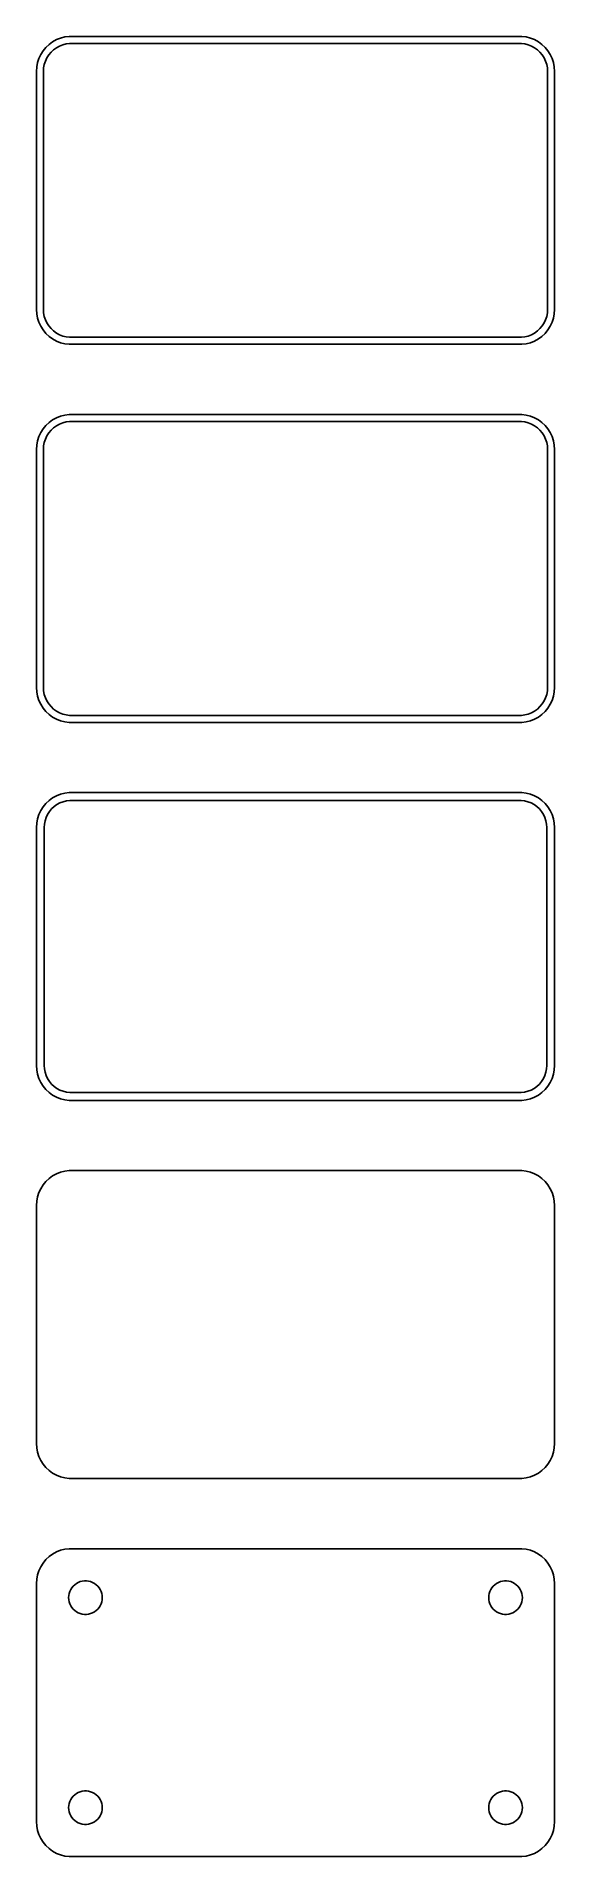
# Model space of a CAD drawing. Header units: metres. Extents: x -37 to 37, y 194 to 454.
import ezdxf

# ---------------------------------------------------------------- set-up
doc = ezdxf.new("R2010")
doc.units = ezdxf.units.M

msp = doc.modelspace()

# ---------------------------------------------------------------- linework, layer by layer
for p, q in [((-35.6448, 452.423), (-36.0451, 451.939)), ((-35.1871, 452.853), (-35.6448, 452.423)), ((-34.6791, 453.222), (-35.1871, 452.853)), ((-34.1289, 453.524), (-34.6791, 453.222)), ((-34.5497, 452.082), (-34.1433, 452.377)), ((-34.1433, 452.377), (-33.7031, 452.619)), ((-33.5451, 453.755), (-34.1289, 453.524)), ((-33.7031, 452.619), (-33.2361, 452.804)), ((-32.9369, 453.911), (-33.5451, 453.755)), ((-33.2361, 452.804), (-32.7495, 452.929)), ((-32.3139, 453.99), (-32.9369, 453.911)), ((-32.7495, 452.929), (-32.2512, 452.992)), ((32.3139, 453.99), (-32.3139, 453.99)), ((-32.2512, 452.992), (32.2512, 452.992)), ((32.2512, 452.992), (32.7495, 452.929)), ((32.9369, 453.911), (32.3139, 453.99)), ((32.7495, 452.929), (33.2361, 452.804)), ((33.5451, 453.755), (32.9369, 453.911)), ((33.2361, 452.804), (33.7031, 452.619)), ((34.1289, 453.524), (33.5451, 453.755)), ((33.7031, 452.619), (34.1433, 452.377)), ((34.6791, 453.222), (34.1289, 453.524)), ((34.1433, 452.377), (34.5497, 452.082)), ((35.1871, 452.853), (34.6791, 453.222)), ((35.6448, 452.423), (35.1871, 452.853)), ((36.0451, 451.939), (35.6448, 452.423)), ((-36.8429, 450.243), (-36.9606, 449.627)), ((-36.6489, 450.841), (-36.8429, 450.243)), ((-36.3815, 451.409), (-36.6489, 450.841)), ((-36.0451, 451.939), (-36.3815, 451.409)), ((-35.9685, 449.501), (-35.8743, 449.995)), ((-35.8743, 449.995), (-35.7191, 450.472)), ((-35.7191, 450.472), (-35.5052, 450.927)), ((-35.5052, 450.927), (-35.2361, 451.351)), ((-35.2361, 451.351), (-34.9159, 451.738)), ((-34.9159, 451.738), (-34.5497, 452.082)), ((34.5497, 452.082), (34.9159, 451.738)), ((34.9159, 451.738), (35.2361, 451.351)), ((35.2361, 451.351), (35.5052, 450.927)), ((35.5052, 450.927), (35.7191, 450.472)), ((35.7191, 450.472), (35.8743, 449.995)), ((35.8743, 449.995), (35.9685, 449.501)), ((36.3815, 451.409), (36.0451, 451.939)), ((36.6489, 450.841), (36.3815, 451.409)), ((36.8429, 450.243), (36.6489, 450.841)), ((36.9606, 449.627), (36.8429, 450.243)), ((-36.9606, 449.627), (-37, 449)), ((-37, 449), (-37, 415)), ((-36, 449), (-35.9685, 449.501)), ((-36, 415), (-36, 449)), ((35.9685, 449.501), (36, 449)), ((36, 449), (36, 415)), ((37, 449), (36.9606, 449.627)), ((37, 415), (37, 449)), ((-37, 415), (-36.9606, 414.373)), ((-36.9606, 414.373), (-36.8429, 413.757)), ((-36.8429, 413.757), (-36.6489, 413.159)), ((-35.9685, 414.499), (-36, 415)), ((-35.8743, 414.005), (-35.9685, 414.499)), ((-35.7191, 413.528), (-35.8743, 414.005)), ((-35.5052, 413.073), (-35.7191, 413.528)), ((35.7191, 413.528), (35.5052, 413.073)), ((35.8743, 414.005), (35.7191, 413.528)), ((35.9685, 414.499), (35.8743, 414.005)), ((36, 415), (35.9685, 414.499)), ((36.6489, 413.159), (36.8429, 413.757)), ((36.8429, 413.757), (36.9606, 414.373)), ((36.9606, 414.373), (37, 415)), ((-36.6489, 413.159), (-36.3815, 412.591)), ((-36.3815, 412.591), (-36.0451, 412.061)), ((-36.0451, 412.061), (-35.6448, 411.577)), ((-35.6448, 411.577), (-35.1871, 411.147)), ((-35.2361, 412.649), (-35.5052, 413.073)), ((-34.9159, 412.262), (-35.2361, 412.649)), ((-35.1871, 411.147), (-34.6791, 410.778)), ((-34.5497, 411.918), (-34.9159, 412.262)), ((-34.6791, 410.778), (-34.1289, 410.476)), ((-34.1433, 411.623), (-34.5497, 411.918)), ((-33.7031, 411.381), (-34.1433, 411.623)), ((-33.2361, 411.196), (-33.7031, 411.381)), ((-32.7495, 411.071), (-33.2361, 411.196)), ((-32.2512, 411.008), (-32.7495, 411.071)), ((32.2512, 411.008), (-32.2512, 411.008)), ((32.7495, 411.071), (32.2512, 411.008)), ((33.2361, 411.196), (32.7495, 411.071)), ((33.7031, 411.381), (33.2361, 411.196)), ((34.1433, 411.623), (33.7031, 411.381)), ((34.1289, 410.476), (34.6791, 410.778)), ((34.5497, 411.918), (34.1433, 411.623)), ((34.9159, 412.262), (34.5497, 411.918)), ((34.6791, 410.778), (35.1871, 411.147)), ((35.2361, 412.649), (34.9159, 412.262)), ((35.1871, 411.147), (35.6448, 411.577)), ((35.5052, 413.073), (35.2361, 412.649)), ((35.6448, 411.577), (36.0451, 412.061)), ((36.0451, 412.061), (36.3815, 412.591)), ((36.3815, 412.591), (36.6489, 413.159)), ((-34.1289, 410.476), (-33.5451, 410.245)), ((-33.5451, 410.245), (-32.9369, 410.089)), ((-32.9369, 410.089), (-32.3139, 410.01)), ((-32.3139, 410.01), (32.3139, 410.01)), ((32.3139, 410.01), (32.9369, 410.089)), ((32.9369, 410.089), (33.5451, 410.245)), ((33.5451, 410.245), (34.1289, 410.476)), ((-36.0451, 397.939), (-36.3815, 397.409)), ((-35.6448, 398.423), (-36.0451, 397.939)), ((-35.1871, 398.853), (-35.6448, 398.423)), ((-34.6791, 399.222), (-35.1871, 398.853)), ((-34.9159, 397.738), (-34.5497, 398.082)), ((-34.1289, 399.524), (-34.6791, 399.222)), ((-34.5497, 398.082), (-34.1433, 398.377)), ((-34.1433, 398.377), (-33.7031, 398.619)), ((-33.5451, 399.755), (-34.1289, 399.524)), ((-33.7031, 398.619), (-33.2361, 398.804)), ((-32.9369, 399.911), (-33.5451, 399.755)), ((-33.2361, 398.804), (-32.7495, 398.929)), ((-32.3139, 399.99), (-32.9369, 399.911)), ((-32.7495, 398.929), (-32.2512, 398.992)), ((32.3139, 399.99), (-32.3139, 399.99)), ((-32.2512, 398.992), (32.2512, 398.992)), ((32.2512, 398.992), (32.7495, 398.929)), ((32.9369, 399.911), (32.3139, 399.99)), ((32.7495, 398.929), (33.2361, 398.804)), ((33.5451, 399.755), (32.9369, 399.911)), ((33.2361, 398.804), (33.7031, 398.619)), ((34.1289, 399.524), (33.5451, 399.755)), ((33.7031, 398.619), (34.1433, 398.377)), ((34.6791, 399.222), (34.1289, 399.524)), ((34.1433, 398.377), (34.5497, 398.082)), ((34.5497, 398.082), (34.9159, 397.738)), ((35.1871, 398.853), (34.6791, 399.222)), ((35.6448, 398.423), (35.1871, 398.853)), ((36.0451, 397.939), (35.6448, 398.423)), ((36.3815, 397.409), (36.0451, 397.939)), ((-36.9606, 395.627), (-37, 395)), ((-36.8429, 396.243), (-36.9606, 395.627)), ((-36.6489, 396.841), (-36.8429, 396.243)), ((-36.3815, 397.409), (-36.6489, 396.841)), ((-36, 395), (-35.9685, 395.501)), ((-35.9685, 395.501), (-35.8743, 395.995)), ((-35.8743, 395.995), (-35.7191, 396.472)), ((-35.7191, 396.472), (-35.5052, 396.927)), ((-35.5052, 396.927), (-35.2361, 397.351)), ((-35.2361, 397.351), (-34.9159, 397.738)), ((34.9159, 397.738), (35.2361, 397.351)), ((35.2361, 397.351), (35.5052, 396.927)), ((35.5052, 396.927), (35.7191, 396.472)), ((35.7191, 396.472), (35.8743, 395.995)), ((35.8743, 395.995), (35.9685, 395.501)), ((35.9685, 395.501), (36, 395)), ((36.6489, 396.841), (36.3815, 397.409)), ((36.8429, 396.243), (36.6489, 396.841)), ((36.9606, 395.627), (36.8429, 396.243)), ((37, 395), (36.9606, 395.627)), ((-37, 395), (-37, 361)), ((-36, 361), (-36, 395)), ((36, 395), (36, 361)), ((37, 361), (37, 395)), ((-37, 361), (-36.9606, 360.373)), ((-36.9606, 360.373), (-36.8429, 359.757)), ((-36.8429, 359.757), (-36.6489, 359.159)), ((-36.6489, 359.159), (-36.3815, 358.591)), ((-35.9685, 360.499), (-36, 361)), ((-35.8743, 360.005), (-35.9685, 360.499)), ((-35.7191, 359.528), (-35.8743, 360.005)), ((-35.5052, 359.073), (-35.7191, 359.528)), ((-35.2361, 358.649), (-35.5052, 359.073)), ((35.5052, 359.073), (35.2361, 358.649)), ((35.7191, 359.528), (35.5052, 359.073)), ((35.8743, 360.005), (35.7191, 359.528)), ((35.9685, 360.499), (35.8743, 360.005)), ((36, 361), (35.9685, 360.499)), ((36.3815, 358.591), (36.6489, 359.159)), ((36.6489, 359.159), (36.8429, 359.757)), ((36.8429, 359.757), (36.9606, 360.373)), ((36.9606, 360.373), (37, 361)), ((-36.3815, 358.591), (-36.0451, 358.061)), ((-36.0451, 358.061), (-35.6448, 357.577)), ((-35.6448, 357.577), (-35.1871, 357.147)), ((-34.9159, 358.262), (-35.2361, 358.649)), ((-35.1871, 357.147), (-34.6791, 356.778)), ((-34.5497, 357.918), (-34.9159, 358.262)), ((-34.6791, 356.778), (-34.1289, 356.476)), ((-34.1433, 357.623), (-34.5497, 357.918)), ((-33.7031, 357.381), (-34.1433, 357.623)), ((-34.1289, 356.476), (-33.5451, 356.245)), ((-33.2361, 357.196), (-33.7031, 357.381)), ((-33.5451, 356.245), (-32.9369, 356.089)), ((-32.7495, 357.071), (-33.2361, 357.196)), ((-32.2512, 357.008), (-32.7495, 357.071)), ((32.2512, 357.008), (-32.2512, 357.008)), ((32.7495, 357.071), (32.2512, 357.008)), ((33.2361, 357.196), (32.7495, 357.071)), ((32.9369, 356.089), (33.5451, 356.245)), ((33.7031, 357.381), (33.2361, 357.196)), ((33.5451, 356.245), (34.1289, 356.476)), ((34.1433, 357.623), (33.7031, 357.381)), ((34.1289, 356.476), (34.6791, 356.778)), ((34.5497, 357.918), (34.1433, 357.623)), ((34.9159, 358.262), (34.5497, 357.918)), ((34.6791, 356.778), (35.1871, 357.147)), ((35.2361, 358.649), (34.9159, 358.262)), ((35.1871, 357.147), (35.6448, 357.577)), ((35.6448, 357.577), (36.0451, 358.061)), ((36.0451, 358.061), (36.3815, 358.591)), ((-32.9369, 356.089), (-32.3139, 356.01)), ((-32.3139, 356.01), (32.3139, 356.01)), ((32.3139, 356.01), (32.9369, 356.089)), ((-32.9369, 345.911), (-33.5451, 345.755)), ((-32.3139, 345.99), (-32.9369, 345.911)), ((32.3139, 345.99), (-32.3139, 345.99)), ((32.9369, 345.911), (32.3139, 345.99)), ((33.5451, 345.755), (32.9369, 345.911)), ((-36.3815, 343.409), (-36.6489, 342.841)), ((-36.0451, 343.939), (-36.3815, 343.409)), ((-35.6448, 344.423), (-36.0451, 343.939)), ((-35.1871, 344.853), (-35.6448, 344.423)), ((-35.3936, 342.866), (-35.133, 343.276)), ((-34.6791, 345.222), (-35.1871, 344.853)), ((-35.133, 343.276), (-34.823, 343.651)), ((-34.823, 343.651), (-34.4685, 343.984)), ((-34.1289, 345.524), (-34.6791, 345.222)), ((-34.4685, 343.984), (-34.0751, 344.27)), ((-33.5451, 345.755), (-34.1289, 345.524)), ((-34.0751, 344.27), (-33.6489, 344.504)), ((-33.6489, 344.504), (-33.1967, 344.683)), ((-33.1967, 344.683), (-32.7256, 344.804)), ((-32.7256, 344.804), (-32.2432, 344.865)), ((-32.2432, 344.865), (32.2432, 344.865)), ((32.2432, 344.865), (32.7256, 344.804)), ((32.7256, 344.804), (33.1967, 344.683)), ((33.1967, 344.683), (33.6489, 344.504)), ((34.1289, 345.524), (33.5451, 345.755)), ((33.6489, 344.504), (34.0751, 344.27)), ((34.0751, 344.27), (34.4685, 343.984)), ((34.6791, 345.222), (34.1289, 345.524)), ((34.4685, 343.984), (34.823, 343.651)), ((35.1871, 344.853), (34.6791, 345.222)), ((34.823, 343.651), (35.133, 343.276)), ((35.133, 343.276), (35.3936, 342.866)), ((35.6448, 344.423), (35.1871, 344.853)), ((36.0451, 343.939), (35.6448, 344.423)), ((36.3815, 343.409), (36.0451, 343.939)), ((36.6489, 342.841), (36.3815, 343.409)), ((-36.9606, 341.627), (-37, 341)), ((-37, 341), (-37, 307)), ((-36.8429, 342.243), (-36.9606, 341.627)), ((-36.6489, 342.841), (-36.8429, 342.243)), ((-35.8726, 341), (-35.8421, 341.485)), ((-35.8726, 307), (-35.8726, 341)), ((-35.8421, 341.485), (-35.751, 341.963)), ((-35.751, 341.963), (-35.6007, 342.426)), ((-35.6007, 342.426), (-35.3936, 342.866)), ((35.3936, 342.866), (35.6007, 342.426)), ((35.6007, 342.426), (35.751, 341.963)), ((35.751, 341.963), (35.8421, 341.485)), ((35.8421, 341.485), (35.8726, 341)), ((35.8726, 341), (35.8726, 307)), ((36.8429, 342.243), (36.6489, 342.841)), ((36.9606, 341.627), (36.8429, 342.243)), ((37, 341), (36.9606, 341.627)), ((37, 307), (37, 341)), ((-37, 307), (-36.9606, 306.373)), ((-35.8421, 306.515), (-35.8726, 307)), ((35.8726, 307), (35.8421, 306.515)), ((36.9606, 306.373), (37, 307)), ((-36.9606, 306.373), (-36.8429, 305.757)), ((-36.8429, 305.757), (-36.6489, 305.159)), ((-36.6489, 305.159), (-36.3815, 304.591)), ((-36.3815, 304.591), (-36.0451, 304.061)), ((-35.751, 306.037), (-35.8421, 306.515)), ((-35.6007, 305.574), (-35.751, 306.037)), ((-35.3936, 305.134), (-35.6007, 305.574)), ((-35.133, 304.724), (-35.3936, 305.134)), ((-34.823, 304.349), (-35.133, 304.724)), ((-34.4685, 304.016), (-34.823, 304.349)), ((34.823, 304.349), (34.4685, 304.016)), ((35.133, 304.724), (34.823, 304.349)), ((35.3936, 305.134), (35.133, 304.724)), ((35.6007, 305.574), (35.3936, 305.134)), ((35.751, 306.037), (35.6007, 305.574)), ((35.8421, 306.515), (35.751, 306.037)), ((36.0451, 304.061), (36.3815, 304.591)), ((36.3815, 304.591), (36.6489, 305.159)), ((36.6489, 305.159), (36.8429, 305.757)), ((36.8429, 305.757), (36.9606, 306.373)), ((-36.0451, 304.061), (-35.6448, 303.577)), ((-35.6448, 303.577), (-35.1871, 303.147)), ((-35.1871, 303.147), (-34.6791, 302.778)), ((-34.6791, 302.778), (-34.1289, 302.476)), ((-34.0751, 303.73), (-34.4685, 304.016)), ((-34.1289, 302.476), (-33.5451, 302.245)), ((-33.6489, 303.496), (-34.0751, 303.73)), ((-33.1967, 303.317), (-33.6489, 303.496)), ((-33.5451, 302.245), (-32.9369, 302.089)), ((-32.7256, 303.196), (-33.1967, 303.317)), ((-32.9369, 302.089), (-32.3139, 302.01)), ((-32.2432, 303.135), (-32.7256, 303.196)), ((-32.3139, 302.01), (32.3139, 302.01)), ((32.2432, 303.135), (-32.2432, 303.135)), ((32.7256, 303.196), (32.2432, 303.135)), ((32.3139, 302.01), (32.9369, 302.089)), ((33.1967, 303.317), (32.7256, 303.196)), ((32.9369, 302.089), (33.5451, 302.245)), ((33.6489, 303.496), (33.1967, 303.317)), ((33.5451, 302.245), (34.1289, 302.476)), ((34.0751, 303.73), (33.6489, 303.496)), ((34.4685, 304.016), (34.0751, 303.73)), ((34.1289, 302.476), (34.6791, 302.778)), ((34.6791, 302.778), (35.1871, 303.147)), ((35.1871, 303.147), (35.6448, 303.577)), ((35.6448, 303.577), (36.0451, 304.061)), ((-34.6791, 291.222), (-35.1871, 290.853)), ((-34.1289, 291.524), (-34.6791, 291.222)), ((-33.5451, 291.755), (-34.1289, 291.524)), ((-32.9369, 291.911), (-33.5451, 291.755)), ((-32.3139, 291.99), (-32.9369, 291.911)), ((32.3139, 291.99), (-32.3139, 291.99)), ((32.9369, 291.911), (32.3139, 291.99)), ((33.5451, 291.755), (32.9369, 291.911)), ((34.1289, 291.524), (33.5451, 291.755)), ((34.6791, 291.222), (34.1289, 291.524)), ((35.1871, 290.853), (34.6791, 291.222)), ((-36.6489, 288.841), (-36.8429, 288.243)), ((-36.3815, 289.409), (-36.6489, 288.841)), ((-36.0451, 289.939), (-36.3815, 289.409)), ((-35.6448, 290.423), (-36.0451, 289.939)), ((-35.1871, 290.853), (-35.6448, 290.423)), ((35.6448, 290.423), (35.1871, 290.853)), ((36.0451, 289.939), (35.6448, 290.423)), ((36.3815, 289.409), (36.0451, 289.939)), ((36.6489, 288.841), (36.3815, 289.409)), ((36.8429, 288.243), (36.6489, 288.841)), ((-36.9606, 287.627), (-37, 287)), ((-37, 287), (-37, 253)), ((-36.8429, 288.243), (-36.9606, 287.627)), ((36.9606, 287.627), (36.8429, 288.243)), ((37, 287), (36.9606, 287.627)), ((37, 253), (37, 287)), ((-37, 253), (-36.9606, 252.373)), ((-36.9606, 252.373), (-36.8429, 251.757)), ((36.8429, 251.757), (36.9606, 252.373)), ((36.9606, 252.373), (37, 253)), ((-36.8429, 251.757), (-36.6489, 251.159)), ((-36.6489, 251.159), (-36.3815, 250.591)), ((-36.3815, 250.591), (-36.0451, 250.061)), ((-36.0451, 250.061), (-35.6448, 249.577)), ((35.6448, 249.577), (36.0451, 250.061)), ((36.0451, 250.061), (36.3815, 250.591)), ((36.3815, 250.591), (36.6489, 251.159)), ((36.6489, 251.159), (36.8429, 251.757)), ((-35.6448, 249.577), (-35.1871, 249.147)), ((-35.1871, 249.147), (-34.6791, 248.778)), ((-34.6791, 248.778), (-34.1289, 248.476)), ((-34.1289, 248.476), (-33.5451, 248.245)), ((-33.5451, 248.245), (-32.9369, 248.089)), ((-32.9369, 248.089), (-32.3139, 248.01)), ((-32.3139, 248.01), (32.3139, 248.01)), ((32.3139, 248.01), (32.9369, 248.089)), ((32.9369, 248.089), (33.5451, 248.245)), ((33.5451, 248.245), (34.1289, 248.476)), ((34.1289, 248.476), (34.6791, 248.778)), ((34.6791, 248.778), (35.1871, 249.147)), ((35.1871, 249.147), (35.6448, 249.577)), ((-35.1871, 236.853), (-35.6448, 236.423)), ((-34.6791, 237.222), (-35.1871, 236.853)), ((-34.1289, 237.524), (-34.6791, 237.222)), ((-33.5451, 237.755), (-34.1289, 237.524)), ((-32.9369, 237.911), (-33.5451, 237.755)), ((-32.3139, 237.99), (-32.9369, 237.911)), ((32.3139, 237.99), (-32.3139, 237.99)), ((32.9369, 237.911), (32.3139, 237.99)), ((33.5451, 237.755), (32.9369, 237.911)), ((34.1289, 237.524), (33.5451, 237.755)), ((34.6791, 237.222), (34.1289, 237.524)), ((35.1871, 236.853), (34.6791, 237.222)), ((35.6448, 236.423), (35.1871, 236.853)), ((-36.8429, 234.243), (-36.9606, 233.627)), ((-36.6489, 234.841), (-36.8429, 234.243)), ((-36.3815, 235.409), (-36.6489, 234.841)), ((-36.0451, 235.939), (-36.3815, 235.409)), ((-35.6448, 236.423), (-36.0451, 235.939)), ((36.0451, 235.939), (35.6448, 236.423)), ((36.3815, 235.409), (36.0451, 235.939)), ((36.6489, 234.841), (36.3815, 235.409)), ((36.8429, 234.243), (36.6489, 234.841)), ((36.9606, 233.627), (36.8429, 234.243)), ((-36.9606, 233.627), (-37, 233)), ((-37, 233), (-37, 199)), ((-32.3811, 231.301), (-32.3246, 231.597)), ((-32.3246, 231.597), (-32.2315, 231.883)), ((-32.2315, 231.883), (-32.1031, 232.156)), ((-32.1031, 232.156), (-31.9416, 232.411)), ((-31.9416, 232.411), (-31.7495, 232.643)), ((-31.7495, 232.643), (-31.5298, 232.849)), ((-31.5298, 232.849), (-31.286, 233.026)), ((-31.286, 233.026), (-31.0219, 233.172)), ((-31.0219, 233.172), (-30.7416, 233.283)), ((-30.7416, 233.283), (-30.4497, 233.357)), ((-30.4497, 233.357), (-30.1507, 233.395)), ((-30.1507, 233.395), (-29.8493, 233.395)), ((-29.8493, 233.395), (-29.5503, 233.357)), ((-29.5503, 233.357), (-29.2583, 233.283)), ((-29.2583, 233.283), (-28.9781, 233.172)), ((-28.9781, 233.172), (-28.714, 233.026)), ((-28.714, 233.026), (-28.4702, 232.849)), ((-28.4702, 232.849), (-28.2505, 232.643)), ((-28.2505, 232.643), (-28.0583, 232.411)), ((-28.0583, 232.411), (-27.8969, 232.156)), ((-27.8969, 232.156), (-27.7685, 231.883)), ((-27.7685, 231.883), (-27.6754, 231.597)), ((-27.6754, 231.597), (-27.6189, 231.301)), ((27.6189, 231.301), (27.6754, 231.597)), ((27.6754, 231.597), (27.7685, 231.883)), ((27.7685, 231.883), (27.8969, 232.156)), ((27.8969, 232.156), (28.0583, 232.411)), ((28.0583, 232.411), (28.2505, 232.643)), ((28.2505, 232.643), (28.4702, 232.849)), ((28.4702, 232.849), (28.714, 233.026)), ((28.714, 233.026), (28.9781, 233.172)), ((28.9781, 233.172), (29.2583, 233.283)), ((29.2583, 233.283), (29.5503, 233.357)), ((29.5503, 233.357), (29.8493, 233.395)), ((29.8493, 233.395), (30.1507, 233.395)), ((30.1507, 233.395), (30.4497, 233.357)), ((30.4497, 233.357), (30.7416, 233.283)), ((30.7416, 233.283), (31.0219, 233.172)), ((31.0219, 233.172), (31.286, 233.026)), ((31.286, 233.026), (31.5298, 232.849)), ((31.5298, 232.849), (31.7495, 232.643)), ((31.7495, 232.643), (31.9416, 232.411)), ((31.9416, 232.411), (32.1031, 232.156)), ((32.1031, 232.156), (32.2315, 231.883)), ((32.2315, 231.883), (32.3246, 231.597)), ((32.3246, 231.597), (32.3811, 231.301)), ((37, 233), (36.9606, 233.627)), ((37, 199), (37, 233)), ((-32.4, 231), (-32.3811, 231.301)), ((-32.3811, 230.699), (-32.4, 231)), ((-32.3246, 230.403), (-32.3811, 230.699)), ((-32.2315, 230.117), (-32.3246, 230.403)), ((-32.1031, 229.844), (-32.2315, 230.117)), ((-31.9416, 229.589), (-32.1031, 229.844)), ((-31.7495, 229.357), (-31.9416, 229.589)), ((-31.5298, 229.151), (-31.7495, 229.357)), ((-31.286, 228.974), (-31.5298, 229.151)), ((-31.0219, 228.828), (-31.286, 228.974)), ((-30.7416, 228.717), (-31.0219, 228.828)), ((-28.9781, 228.828), (-29.2583, 228.717)), ((-28.714, 228.974), (-28.9781, 228.828)), ((-28.4702, 229.151), (-28.714, 228.974)), ((-28.2505, 229.357), (-28.4702, 229.151)), ((-28.0583, 229.589), (-28.2505, 229.357)), ((-27.8969, 229.844), (-28.0583, 229.589)), ((-27.7685, 230.117), (-27.8969, 229.844)), ((-27.6754, 230.403), (-27.7685, 230.117)), ((-27.6189, 230.699), (-27.6754, 230.403)), ((-27.6189, 231.301), (-27.6, 231)), ((-27.6, 231), (-27.6189, 230.699)), ((27.6, 231), (27.6189, 231.301)), ((27.6189, 230.699), (27.6, 231)), ((27.6754, 230.403), (27.6189, 230.699)), ((27.7685, 230.117), (27.6754, 230.403)), ((27.8969, 229.844), (27.7685, 230.117)), ((28.0583, 229.589), (27.8969, 229.844)), ((28.2505, 229.357), (28.0583, 229.589)), ((28.4702, 229.151), (28.2505, 229.357)), ((28.714, 228.974), (28.4702, 229.151)), ((28.9781, 228.828), (28.714, 228.974)), ((29.2583, 228.717), (28.9781, 228.828)), ((31.0219, 228.828), (30.7416, 228.717)), ((31.286, 228.974), (31.0219, 228.828)), ((31.5298, 229.151), (31.286, 228.974)), ((31.7495, 229.357), (31.5298, 229.151)), ((31.9416, 229.589), (31.7495, 229.357)), ((32.1031, 229.844), (31.9416, 229.589)), ((32.2315, 230.117), (32.1031, 229.844)), ((32.3246, 230.403), (32.2315, 230.117)), ((32.3811, 230.699), (32.3246, 230.403)), ((32.3811, 231.301), (32.4, 231)), ((32.4, 231), (32.3811, 230.699)), ((-30.4497, 228.643), (-30.7416, 228.717)), ((-30.1507, 228.605), (-30.4497, 228.643)), ((-29.8493, 228.605), (-30.1507, 228.605)), ((-29.5503, 228.643), (-29.8493, 228.605)), ((-29.2583, 228.717), (-29.5503, 228.643)), ((29.5503, 228.643), (29.2583, 228.717)), ((29.8493, 228.605), (29.5503, 228.643)), ((30.1507, 228.605), (29.8493, 228.605)), ((30.4497, 228.643), (30.1507, 228.605)), ((30.7416, 228.717), (30.4497, 228.643)), ((-31.7495, 202.643), (-31.5298, 202.849)), ((-31.5298, 202.849), (-31.286, 203.026)), ((-31.286, 203.026), (-31.0219, 203.172)), ((-31.0219, 203.172), (-30.7416, 203.283)), ((-30.7416, 203.283), (-30.4497, 203.357)), ((-30.4497, 203.357), (-30.1507, 203.395)), ((-30.1507, 203.395), (-29.8493, 203.395)), ((-29.8493, 203.395), (-29.5503, 203.357)), ((-29.5503, 203.357), (-29.2583, 203.283)), ((-29.2583, 203.283), (-28.9781, 203.172)), ((-28.9781, 203.172), (-28.714, 203.026)), ((-28.714, 203.026), (-28.4702, 202.849)), ((-28.4702, 202.849), (-28.2505, 202.643)), ((28.2505, 202.643), (28.4702, 202.849)), ((28.4702, 202.849), (28.714, 203.026)), ((28.714, 203.026), (28.9781, 203.172)), ((28.9781, 203.172), (29.2583, 203.283)), ((29.2583, 203.283), (29.5503, 203.357)), ((29.5503, 203.357), (29.8493, 203.395)), ((29.8493, 203.395), (30.1507, 203.395)), ((30.1507, 203.395), (30.4497, 203.357)), ((30.4497, 203.357), (30.7416, 203.283)), ((30.7416, 203.283), (31.0219, 203.172)), ((31.0219, 203.172), (31.286, 203.026)), ((31.286, 203.026), (31.5298, 202.849)), ((31.5298, 202.849), (31.7495, 202.643)), ((-32.4, 201), (-32.3811, 201.301)), ((-32.3811, 200.699), (-32.4, 201)), ((-32.3811, 201.301), (-32.3246, 201.597)), ((-32.3246, 200.403), (-32.3811, 200.699)), ((-32.3246, 201.597), (-32.2315, 201.883)), ((-32.2315, 200.117), (-32.3246, 200.403)), ((-32.2315, 201.883), (-32.1031, 202.156)), ((-32.1031, 202.156), (-31.9416, 202.411)), ((-31.9416, 202.411), (-31.7495, 202.643)), ((-28.2505, 202.643), (-28.0583, 202.411)), ((-28.0583, 202.411), (-27.8969, 202.156)), ((-27.8969, 202.156), (-27.7685, 201.883)), ((-27.7685, 201.883), (-27.6754, 201.597)), ((-27.6754, 200.403), (-27.7685, 200.117)), ((-27.6754, 201.597), (-27.6189, 201.301)), ((-27.6189, 200.699), (-27.6754, 200.403)), ((-27.6189, 201.301), (-27.6, 201)), ((-27.6, 201), (-27.6189, 200.699)), ((27.6, 201), (27.6189, 201.301)), ((27.6189, 200.699), (27.6, 201)), ((27.6189, 201.301), (27.6754, 201.597)), ((27.6754, 200.403), (27.6189, 200.699)), ((27.6754, 201.597), (27.7685, 201.883)), ((27.7685, 200.117), (27.6754, 200.403)), ((27.7685, 201.883), (27.8969, 202.156)), ((27.8969, 202.156), (28.0583, 202.411)), ((28.0583, 202.411), (28.2505, 202.643)), ((31.7495, 202.643), (31.9416, 202.411)), ((31.9416, 202.411), (32.1031, 202.156)), ((32.1031, 202.156), (32.2315, 201.883)), ((32.2315, 201.883), (32.3246, 201.597)), ((32.3246, 200.403), (32.2315, 200.117)), ((32.3246, 201.597), (32.3811, 201.301)), ((32.3811, 200.699), (32.3246, 200.403)), ((32.3811, 201.301), (32.4, 201)), ((32.4, 201), (32.3811, 200.699)), ((-37, 199), (-36.9606, 198.373)), ((-36.9606, 198.373), (-36.8429, 197.757)), ((-36.8429, 197.757), (-36.6489, 197.159)), ((-32.1031, 199.844), (-32.2315, 200.117)), ((-31.9416, 199.589), (-32.1031, 199.844)), ((-31.7495, 199.357), (-31.9416, 199.589)), ((-31.5298, 199.151), (-31.7495, 199.357)), ((-31.286, 198.974), (-31.5298, 199.151)), ((-31.0219, 198.828), (-31.286, 198.974)), ((-30.7416, 198.717), (-31.0219, 198.828)), ((-30.4497, 198.643), (-30.7416, 198.717)), ((-30.1507, 198.605), (-30.4497, 198.643)), ((-29.8493, 198.605), (-30.1507, 198.605)), ((-29.5503, 198.643), (-29.8493, 198.605)), ((-29.2583, 198.717), (-29.5503, 198.643)), ((-28.9781, 198.828), (-29.2583, 198.717)), ((-28.714, 198.974), (-28.9781, 198.828)), ((-28.4702, 199.151), (-28.714, 198.974)), ((-28.2505, 199.357), (-28.4702, 199.151)), ((-28.0583, 199.589), (-28.2505, 199.357)), ((-27.8969, 199.844), (-28.0583, 199.589)), ((-27.7685, 200.117), (-27.8969, 199.844)), ((27.8969, 199.844), (27.7685, 200.117)), ((28.0583, 199.589), (27.8969, 199.844)), ((28.2505, 199.357), (28.0583, 199.589)), ((28.4702, 199.151), (28.2505, 199.357)), ((28.714, 198.974), (28.4702, 199.151)), ((28.9781, 198.828), (28.714, 198.974)), ((29.2583, 198.717), (28.9781, 198.828)), ((29.5503, 198.643), (29.2583, 198.717)), ((29.8493, 198.605), (29.5503, 198.643)), ((30.1507, 198.605), (29.8493, 198.605)), ((30.4497, 198.643), (30.1507, 198.605)), ((30.7416, 198.717), (30.4497, 198.643)), ((31.0219, 198.828), (30.7416, 198.717)), ((31.286, 198.974), (31.0219, 198.828)), ((31.5298, 199.151), (31.286, 198.974)), ((31.7495, 199.357), (31.5298, 199.151)), ((31.9416, 199.589), (31.7495, 199.357)), ((32.1031, 199.844), (31.9416, 199.589)), ((32.2315, 200.117), (32.1031, 199.844)), ((36.6489, 197.159), (36.8429, 197.757)), ((36.8429, 197.757), (36.9606, 198.373)), ((36.9606, 198.373), (37, 199)), ((-36.6489, 197.159), (-36.3815, 196.591)), ((-36.3815, 196.591), (-36.0451, 196.061)), ((-36.0451, 196.061), (-35.6448, 195.577)), ((-35.6448, 195.577), (-35.1871, 195.147)), ((-35.1871, 195.147), (-34.6791, 194.778)), ((34.6791, 194.778), (35.1871, 195.147)), ((35.1871, 195.147), (35.6448, 195.577)), ((35.6448, 195.577), (36.0451, 196.061)), ((36.0451, 196.061), (36.3815, 196.591)), ((36.3815, 196.591), (36.6489, 197.159)), ((-34.6791, 194.778), (-34.1289, 194.476)), ((-34.1289, 194.476), (-33.5451, 194.245)), ((-33.5451, 194.245), (-32.9369, 194.089)), ((-32.9369, 194.089), (-32.3139, 194.01)), ((-32.3139, 194.01), (32.3139, 194.01)), ((32.3139, 194.01), (32.9369, 194.089)), ((32.9369, 194.089), (33.5451, 194.245)), ((33.5451, 194.245), (34.1289, 194.476)), ((34.1289, 194.476), (34.6791, 194.778))]:
    msp.add_line(p, q)

doc.saveas('drawing.dxf')
